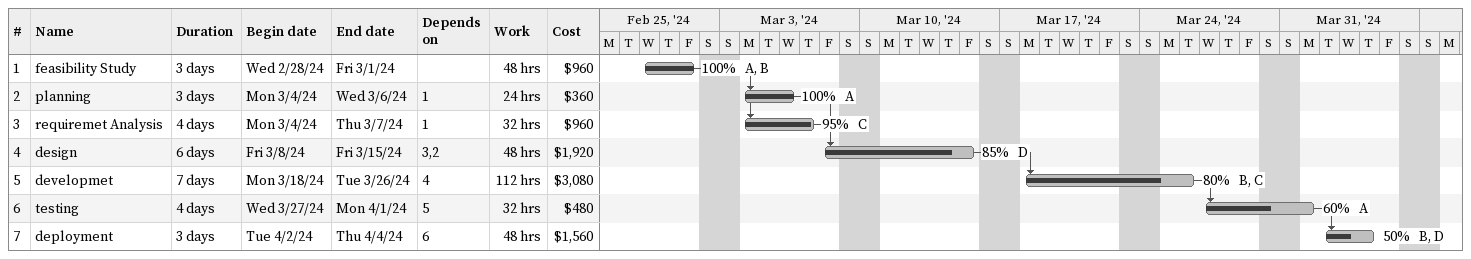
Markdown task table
| ID | Task | Duration | Start | Finish | Predecessors | Resources | % complete | Work (h) | Cost ($) |
|---|---|---|---|---|---|---|---|---|---|
| 1 | feasibility Study | 3d | 2024-02-28 | 2024-03-01 |  | A, B | 100 | 48 | 960 |
| 2 | planning | 3d | 2024-03-04 | 2024-03-06 | 1 | A | 100 | 24 | 360 |
| 3 | requiremet Analysis | 4d | 2024-03-04 | 2024-03-07 | 1 | C | 95 | 32 | 960 |
| 4 | design | 6d | 2024-03-08 | 2024-03-15 | 3, 2 | D | 85 | 48 | 1920 |
| 5 | developmet | 7d | 2024-03-18 | 2024-03-26 | 4 | B, C | 80 | 112 | 3080 |
| 6 | testing | 4d | 2024-03-27 | 2024-04-01 | 5 | A | 60 | 32 | 480 |
| 7 | deployment | 3d | 2024-04-02 | 2024-04-04 | 6 | B, D | 50 | 48 | 1560 |
